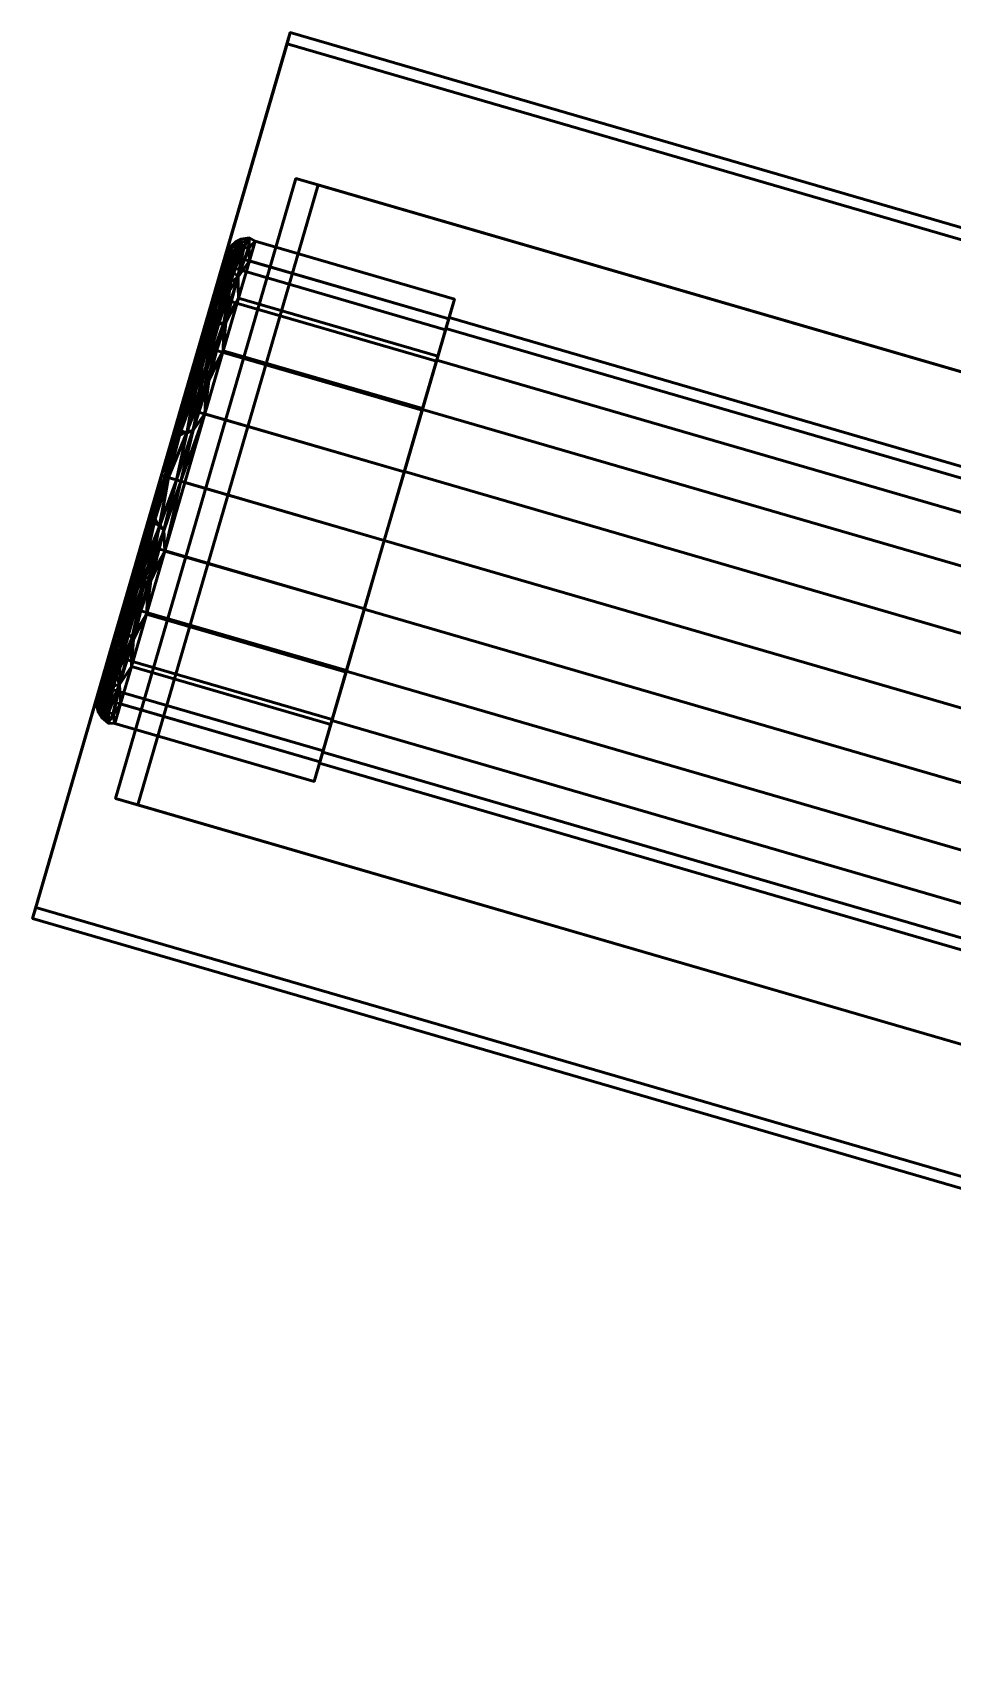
# Model space of a CAD drawing. Header units: inches. Extents: x -1654 to 1344, y -1538 to 36.
# Drawn here: x 151.53 to 171.47, y -549.27 to -513.87 of the extents above; entities that cross this region are included whole.
import ezdxf

# ---------------------------------------------------------------- set-up
doc = ezdxf.new("R2010")
doc.units = ezdxf.units.IN
doc.header["$MEASUREMENT"] = 0
doc.layers.add('M-EQPT', color=2, linetype='Continuous', lineweight=50)

# ---------------------------------------------------------------- blocks, each defined once
blk = doc.blocks.new('Pump - Base Mounted - 100 GPM - 130 Foot Head-855942-_3D_')
at = {"layer": 'M-EQPT'}
mesh = blk.add_polyface(dxfattribs=at)
corners = [(0, 0, 4), (0, 0), (-0.25, 0), (-0.25, 0, 3.75), (-19.75, 0, 3.75), (-19.75, 0), (-20, 0), (-20, 0, 4)]
mesh.append_faces([[corners[k] for k in face] for face in [(3, 0, 1, 2)]], dxfattribs={"vtx0": -1})
mesh.append_faces([[corners[k] for k in face] for face in [(4, 7, 0, 3)]], dxfattribs={"vtx0": -1, "vtx2": -1})
mesh.append_faces([[corners[k] for k in face] for face in [(6, 7, 4, 5)]], dxfattribs={"vtx1": -1})
mesh = blk.add_polyface(dxfattribs=at)
corners = [(-20, -58, 4), (0, -58, 4), (0, 0, 4), (-20, 0, 4)]
mesh.append_faces([[corners[k] for k in face] for face in [(0, 1, 2, 3)]])
mesh = blk.add_polyface(dxfattribs=at)
corners = [(-20, -58), (-20, -58, 4), (-20, 0, 4), (-20, 0)]
mesh.append_faces([[corners[k] for k in face] for face in [(3, 0, 1, 2)]])
mesh = blk.add_polyface(dxfattribs=at)
corners = [(-19.75, -58), (-20, -58), (-20, 0), (-19.75, 0)]
mesh.append_faces([[corners[k] for k in face] for face in [(3, 0, 1, 2)]])
mesh = blk.add_polyface(dxfattribs=at)
corners = [(-19.75, -58, 3.75), (-19.75, -58), (-19.75, 0), (-19.75, 0, 3.75)]
mesh.append_faces([[corners[k] for k in face] for face in [(3, 0, 1, 2)]])
mesh = blk.add_polyface(dxfattribs=at)
corners = [(-0.25, -58, 3.75), (-19.75, -58, 3.75), (-19.75, 0, 3.75), (-0.25, 0, 3.75)]
mesh.append_faces([[corners[k] for k in face] for face in [(0, 1, 2, 3)]])
mesh = blk.add_polyface(dxfattribs=at)
corners = [(-10, 0, 20), (-11.545, 0, 19.755), (-12.939, 0, 19.045), (-14.045, 0, 17.939), (-14.755, 0, 16.545), (-15, 0, 15), (-14.755, 0, 13.455), (-14.045, 0, 12.061), (-12.939, 0, 10.955), (-11.545, 0, 10.245), (-10, 0, 10), (-10, -5.031, 10), (-11.545, -5.031, 10.245), (-12.939, -5.031, 10.955), (-14.045, -5.031, 12.061), (-14.755, -5.031, 13.455), (-15, -5.031, 15), (-14.755, -5.031, 16.545), (-14.045, -5.031, 17.939), (-12.939, -5.031, 19.045), (-11.545, -5.031, 19.755), (-10, -5.031, 20)]
mesh.append_faces([[corners[k] for k in face] for face in [(1, 20, 21, 0)]], dxfattribs={"vtx0": -1})
mesh.append_faces([[corners[k] for k in face] for face in [(7, 14, 15, 6), (6, 15, 16, 5), (4, 17, 18, 3), (2, 19, 20, 1), (3, 18, 19, 2), (17, 4, 5, 16)]], dxfattribs={"vtx0": -1, "vtx2": -1})
mesh.append_faces([[corners[k] for k in face] for face in [(12, 13, 8, 9), (13, 14, 7, 8)]], dxfattribs={"vtx1": -1, "vtx3": -1})
mesh.append_faces([[corners[k] for k in face] for face in [(9, 10, 11, 12)]], dxfattribs={"vtx3": -1})
mesh = blk.add_polyface(dxfattribs=at)
corners = [(-10, 0, 15), (-10, 0, 10), (-11.545, 0, 10.245), (-12.939, 0, 10.955), (-14.045, 0, 12.061), (-14.755, 0, 13.455), (-15, 0, 15), (-14.755, 0, 16.545), (-14.045, 0, 17.939), (-12.939, 0, 19.045), (-11.545, 0, 19.755), (-10, 0, 20)]
mesh.append_faces([[corners[k] for k in face] for face in [(0, 4, 5)]], dxfattribs={"vtx0": -1, "vtx2": -1})
mesh.append_faces([[corners[k] for k in face] for face in [(0, 2, 3, 4)]], dxfattribs={"vtx0": -1, "vtx3": -1})
mesh.append_faces([[corners[k] for k in face] for face in [(8, 9, 0, 7), (6, 7, 0, 5)]], dxfattribs={"vtx1": -1, "vtx2": -1})
mesh.append_faces([[corners[k] for k in face] for face in [(10, 11, 0, 9), (0, 1, 2)]], dxfattribs={"vtx2": -1})
mesh = blk.add_polyface(dxfattribs=at)
corners = [(-10, 0, 15), (-10, 0, 10.031), (-11.535, 0, 10.274), (-12.921, 0, 10.98), (-14.02, 0, 12.079), (-14.726, 0, 13.465), (-14.969, 0, 15), (-14.726, 0, 16.535), (-14.02, 0, 17.921), (-12.921, 0, 19.02), (-11.535, 0, 19.726), (-10, 0, 19.969)]
mesh.append_faces([[corners[k] for k in face] for face in [(0, 4, 5)]], dxfattribs={"vtx0": -1, "vtx2": -1})
mesh.append_faces([[corners[k] for k in face] for face in [(0, 2, 3, 4)]], dxfattribs={"vtx0": -1, "vtx3": -1})
mesh.append_faces([[corners[k] for k in face] for face in [(8, 9, 0, 7), (6, 7, 0, 5)]], dxfattribs={"vtx1": -1, "vtx2": -1})
mesh.append_faces([[corners[k] for k in face] for face in [(10, 11, 0, 9), (0, 1, 2)]], dxfattribs={"vtx2": -1})
mesh = blk.add_polyface(dxfattribs=at)
corners = [(-10, 0, 15), (-10, 0, 19.969), (-8.465, 0, 19.726), (-7.079, 0, 19.02), (-5.98, 0, 17.921), (-5.274, 0, 16.535), (-5.031, 0, 15), (-5.274, 0, 13.465), (-5.98, 0, 12.079), (-7.079, 0, 10.98), (-8.465, 0, 10.274), (-10, 0, 10.031)]
mesh.append_faces([[corners[k] for k in face] for face in [(0, 3, 4, 5), (0, 5, 6, 7), (0, 7, 8, 9)]], dxfattribs={"vtx0": -1, "vtx3": -1})
mesh.append_faces([[corners[k] for k in face] for face in [(2, 3, 0, 1)]], dxfattribs={"vtx1": -1})
mesh.append_faces([[corners[k] for k in face] for face in [(10, 11, 0, 9)]], dxfattribs={"vtx2": -1})
mesh = blk.add_polyface(dxfattribs=at)
corners = [(-10, 0, 10), (-8.455, 0, 10.245), (-7.061, 0, 10.955), (-5.955, 0, 12.061), (-5.245, 0, 13.455), (-5, 0, 15), (-5.245, 0, 16.545), (-5.955, 0, 17.939), (-7.061, 0, 19.045), (-8.455, 0, 19.755), (-10, 0, 20), (-10, -5.031, 20), (-8.455, -5.031, 19.755), (-7.061, -5.031, 19.045), (-5.955, -5.031, 17.939), (-5.245, -5.031, 16.545), (-5, -5.031, 15), (-5.245, -5.031, 13.455), (-5.955, -5.031, 12.061), (-7.061, -5.031, 10.955), (-8.455, -5.031, 10.245), (-10, -5.031, 10)]
mesh.append_faces([[corners[k] for k in face] for face in [(1, 20, 21, 0)]], dxfattribs={"vtx0": -1})
mesh.append_faces([[corners[k] for k in face] for face in [(8, 13, 14, 7), (9, 12, 13, 8), (7, 14, 15, 6), (16, 5, 6, 15), (4, 17, 18, 3), (2, 19, 20, 1), (3, 18, 19, 2), (17, 4, 5, 16)]], dxfattribs={"vtx0": -1, "vtx2": -1})
mesh.append_faces([[corners[k] for k in face] for face in [(10, 11, 12, 9)]], dxfattribs={"vtx2": -1})
mesh = blk.add_polyface(dxfattribs=at)
corners = [(-10, 0, 15), (-10, 0, 20), (-8.455, 0, 19.755), (-7.061, 0, 19.045), (-5.955, 0, 17.939), (-5.245, 0, 16.545), (-5, 0, 15), (-5.245, 0, 13.455), (-5.955, 0, 12.061), (-7.061, 0, 10.955), (-8.455, 0, 10.245), (-10, 0, 10)]
mesh.append_faces([[corners[k] for k in face] for face in [(0, 3, 4, 5), (0, 5, 6, 7), (0, 7, 8, 9)]], dxfattribs={"vtx0": -1, "vtx3": -1})
mesh.append_faces([[corners[k] for k in face] for face in [(2, 3, 0, 1)]], dxfattribs={"vtx1": -1})
mesh.append_faces([[corners[k] for k in face] for face in [(10, 11, 0, 9)]], dxfattribs={"vtx2": -1})
mesh = blk.add_polyface(dxfattribs=at)
corners = [(-0.25, -58), (-0.25, -58, 3.75), (-0.25, 0, 3.75), (-0.25, 0)]
mesh.append_faces([[corners[k] for k in face] for face in [(0, 1, 2, 3)]])
mesh = blk.add_polyface(dxfattribs=at)
corners = [(0, -58), (-0.25, -58), (-0.25, 0), (0, 0)]
mesh.append_faces([[corners[k] for k in face] for face in [(0, 1, 2, 3)]])
mesh = blk.add_polyface(dxfattribs=at)
corners = [(0, -58, 4), (0, -58), (0, 0), (0, 0, 4)]
mesh.append_faces([[corners[k] for k in face] for face in [(0, 1, 2, 3)]])
mesh = blk.add_polyface(dxfattribs=at)
corners = [(-10, 0, 19.969), (-11.535, 0, 19.726), (-12.921, 0, 19.02), (-14.02, 0, 17.921), (-14.726, 0, 16.535), (-14.969, 0, 15), (-14.726, 0, 13.465), (-14.02, 0, 12.079), (-12.921, 0, 10.98), (-11.535, 0, 10.274), (-10, 0, 10.031), (-10, -0.156, 9.656), (-10, -0.531, 9.5), (-11.55, -0.531, 9.723), (-12.974, -0.531, 10.373), (-14.157, -0.531, 11.398), (-15.003, -0.531, 12.715), (-15.444, -0.531, 14.217), (-15.444, -0.531, 15.783), (-15.003, -0.531, 17.285), (-14.157, -0.531, 18.602), (-12.974, -0.531, 19.627), (-11.55, -0.531, 20.277), (-10, -0.531, 20.5), (-10, -0.156, 20.344), (-14.45, -0.158, 12.036), (-15.118, -0.158, 16.548), (-12.67, -0.084, 19.527), (-12.627, -0.065, 10.485), (-15.168, -0.066, 14.224), (-13.511, -0.277, 19.149), (-12.188, -0.287, 10.019), (-15.226, -0.309, 13.448), (-14.655, -0.041, 17.257), (-10, -0.341, 20.421), (-15.238, -0.336, 16.552), (-10, -0.078, 20.157), (-13.726, -0.026, 11.47), (-10, -0.078, 9.843), (-12.237, -0.367, 19.996), (-10, -0.343, 9.578), (-13.563, -0.371, 10.843), (-15.056, -0.021, 15.776), (-13.704, -0.021, 18.528), (-14.601, -0.388, 17.977), (-15.48, -0.388, 15), (-11.986, -0.197, 20.002), (-14.028, -0.095, 18.402), (-14.58, -0.018, 12.745), (-14.604, -0.395, 12.023), (-15.402, -0.224, 14.965), (-12.458, -0.017, 19.471), (-14.694, -0.241, 17.698), (-13.444, -0.215, 10.846), (-15.031, -0.014, 14.224), (-14.458, -0.07, 12.262), (-15.007, -0.123, 13.235), (-13.698, -0.098, 11.237), (-12.144, -0.154, 10.106), (-12.439, -0.014, 10.533), (-11.104, -0.015, 10.026), (-11.359, -0.064, 9.958), (-13.578, -0.411, 19.159), (-11.104, -0.015, 19.974), (-11.381, -0.066, 20.039), (-12.258, -0.417, 9.998), (-10, -0.436, 9.539), (-11.137, -0.383, 9.641), (-11.034, -0.272, 9.667), (-14.991, -0.211, 12.956), (-14.445, -0.268, 11.881), (-15.27, -0.181, 13.979), (-15.311, -0.126, 15.073), (-15.111, -0.076, 16.164), (-10, -0.25, 9.617), (-14.79, -0.098, 17.212), (-14.724, -0.162, 17.512), (-14.005, -0.182, 18.576), (-13.062, -0.181, 19.409), (-10, -0.117, 9.75), (-11.054, -0.13, 9.789), (-15.267, -0.431, 13.448), (-10, -0.436, 20.461), (-11.112, -0.381, 20.364), (-11.081, -0.263, 20.319), (-10, -0.117, 20.25), (-10, -0.248, 20.383), (-14.529, -0.008, 17.255), (-15.27, -0.447, 16.551), (-12.593, -0.275, 19.776), (-15.299, -0.241, 16.11), (-14.256, -0.3, 18.399), (-14.875, -0.052, 13.197), (-13.066, -0.138, 10.645), (-10, -0.039, 9.937), (-10, -0.039, 20.063), (-11.936, -0.121, 19.94), (-10.938, -0.129, 20.232), (-15.194, -0.053, 15.236)]
mesh.append_faces([[corners[k] for k in face] for face in [(13, 66, 12)]], dxfattribs={"vtx0": -1})
mesh.append_faces([[corners[k] for k in face] for face in [(1, 63, 0), (8, 37, 7), (22, 39, 21), (9, 59, 8), (6, 54, 5), (3, 43, 2), (34, 83, 82), (2, 51, 1), (10, 60, 9)]], dxfattribs={"vtx0": -1, "vtx1": -1})
mesh.append_faces([[corners[k] for k in face] for face in [(68, 40, 67), (22, 82, 83), (55, 92, 48), (49, 41, 15), (25, 55, 57), (45, 35, 90), (65, 41, 31), (48, 7, 37), (35, 44, 52), (31, 41, 53), (33, 87, 42), (26, 73, 72), (69, 71, 56), (62, 39, 89), (43, 47, 27), (32, 45, 50), (18, 88, 45), (89, 30, 62), (78, 77, 30), (35, 88, 44), (36, 63, 64), (59, 60, 61), (43, 51, 2), (3, 87, 43), (1, 51, 63), (8, 59, 37), (58, 31, 53), (32, 70, 49), (47, 77, 78), (61, 79, 80), (24, 97, 84), (49, 70, 41), (54, 42, 5), (72, 73, 98), (47, 43, 33), (62, 44, 20), (52, 26, 90), (50, 90, 26), (81, 45, 32), (39, 83, 84), (97, 64, 96), (73, 75, 33), (26, 76, 75), (55, 48, 37), (48, 92, 54), (81, 49, 16), (32, 69, 70), (29, 71, 72), (29, 92, 56), (43, 27, 51), (64, 63, 51), (44, 91, 52), (76, 77, 47), (57, 53, 25), (53, 93, 58), (48, 54, 6), (54, 29, 98), (57, 37, 28), (55, 25, 56), (69, 56, 25), (29, 56, 71), (37, 57, 55), (28, 58, 93), (28, 59, 61), (58, 80, 68), (60, 59, 9), (37, 59, 28), (60, 38, 61), (58, 28, 61), (39, 62, 21), (62, 30, 91), (64, 51, 27), (27, 96, 64), (42, 87, 4), (41, 65, 14), (67, 13, 65), (31, 68, 67), (13, 67, 66), (31, 67, 65), (58, 68, 31), (69, 25, 70), (71, 32, 50), (25, 53, 70), (41, 70, 53), (32, 71, 69), (71, 50, 72), (50, 26, 72), (75, 73, 26), (33, 42, 73), (98, 73, 42), (76, 26, 52), (47, 33, 75), (77, 76, 52), (47, 75, 76), (91, 77, 52), (89, 78, 30), (96, 78, 46), (47, 78, 27), (68, 80, 11), (61, 80, 58), (45, 81, 17), (49, 81, 32), (84, 83, 34), (22, 83, 39), (84, 46, 89), (43, 87, 33), (44, 88, 19), (45, 88, 35), (84, 89, 39), (78, 89, 46), (45, 90, 50), (52, 90, 35), (62, 91, 44), (77, 91, 30), (56, 92, 55), (54, 92, 29), (53, 57, 93), (28, 93, 57), (78, 96, 27), (46, 84, 97), (64, 97, 85), (46, 97, 96), (54, 98, 42), (72, 98, 29)]], dxfattribs={"vtx0": -1, "vtx1": -1, "vtx2": -1})
mesh.append_faces([[corners[k] for k in face] for face in [(65, 13, 14), (45, 17, 18), (67, 40, 66), (88, 18, 19), (62, 20, 21), (87, 3, 4), (61, 38, 79), (97, 24, 85)]], dxfattribs={"vtx0": -1, "vtx2": -1})
mesh.append_faces([[corners[k] for k in face] for face in [(60, 10, 94, 38), (63, 36, 95, 0), (68, 11, 74, 40), (84, 34, 86, 24)]], dxfattribs={"vtx0": -1, "vtx3": -1})
mesh.append_faces([[corners[k] for k in face] for face in [(6, 7, 48), (19, 20, 44), (4, 5, 42), (16, 17, 81), (14, 15, 41), (15, 16, 49), (79, 11, 80), (85, 36, 64)]], dxfattribs={"vtx1": -1, "vtx2": -1})
mesh.append_faces([[corners[k] for k in face] for face in [(22, 23, 82)]], dxfattribs={"vtx2": -1})
mesh = blk.add_polyface(dxfattribs=at)
corners = [(-10, 0, 10.031), (-8.465, 0, 10.274), (-7.079, 0, 10.98), (-5.98, 0, 12.079), (-5.274, 0, 13.465), (-5.031, 0, 15), (-5.274, 0, 16.535), (-5.98, 0, 17.921), (-7.079, 0, 19.02), (-8.465, 0, 19.726), (-10, 0, 19.969), (-10, -0.156, 20.344), (-10, -0.531, 20.5), (-8.45, -0.531, 20.277), (-7.026, -0.531, 19.627), (-5.843, -0.531, 18.602), (-4.997, -0.531, 17.285), (-4.556, -0.531, 15.783), (-4.556, -0.531, 14.217), (-4.997, -0.531, 12.715), (-5.843, -0.531, 11.398), (-7.026, -0.531, 10.373), (-8.45, -0.531, 9.723), (-10, -0.531, 9.5), (-10, -0.156, 9.656), (-5.55, -0.158, 17.964), (-4.882, -0.158, 13.452), (-7.33, -0.084, 10.473), (-7.373, -0.065, 19.515), (-4.832, -0.066, 15.776), (-6.489, -0.277, 10.851), (-7.812, -0.287, 19.981), (-4.774, -0.309, 16.552), (-5.345, -0.041, 12.743), (-10, -0.341, 9.579), (-4.762, -0.336, 13.448), (-10, -0.078, 9.843), (-6.274, -0.026, 18.53), (-10, -0.078, 20.157), (-7.763, -0.367, 10.004), (-10, -0.343, 20.422), (-6.437, -0.371, 19.157), (-4.944, -0.021, 14.224), (-6.296, -0.021, 11.472), (-5.399, -0.388, 12.023), (-4.52, -0.388, 15), (-8.014, -0.197, 9.998), (-5.972, -0.095, 11.598), (-5.42, -0.018, 17.255), (-5.396, -0.395, 17.977), (-4.598, -0.224, 15.035), (-7.542, -0.017, 10.529), (-5.306, -0.241, 12.302), (-6.556, -0.215, 19.154), (-4.969, -0.014, 15.776), (-5.542, -0.07, 17.738), (-4.993, -0.123, 16.765), (-6.302, -0.098, 18.763), (-7.856, -0.154, 19.894), (-7.561, -0.014, 19.467), (-8.896, -0.015, 19.974), (-8.641, -0.064, 20.042), (-6.422, -0.411, 10.841), (-8.896, -0.015, 10.026), (-8.619, -0.066, 9.961), (-7.742, -0.417, 20.002), (-10, -0.436, 20.461), (-8.863, -0.383, 20.359), (-8.966, -0.272, 20.333), (-5.009, -0.211, 17.044), (-5.555, -0.268, 18.119), (-4.73, -0.181, 16.021), (-4.689, -0.126, 14.927), (-4.889, -0.076, 13.836), (-10, -0.25, 20.383), (-5.21, -0.098, 12.788), (-5.276, -0.162, 12.488), (-5.995, -0.182, 11.424), (-6.938, -0.181, 10.591), (-10, -0.117, 20.25), (-8.946, -0.13, 20.211), (-4.733, -0.431, 16.552), (-10, -0.436, 9.539), (-8.888, -0.381, 9.636), (-8.919, -0.263, 9.681), (-10, -0.117, 9.75), (-10, -0.248, 9.617), (-5.471, -0.008, 12.745), (-4.73, -0.447, 13.449), (-7.407, -0.275, 10.224), (-4.701, -0.241, 13.89), (-5.744, -0.3, 11.601), (-5.125, -0.052, 16.803), (-6.934, -0.138, 19.355), (-10, -0.039, 20.063), (-10, -0.039, 9.937), (-8.064, -0.121, 10.06), (-9.062, -0.129, 9.768), (-4.806, -0.053, 14.764)]
mesh.append_faces([[corners[k] for k in face] for face in [(13, 66, 12)]], dxfattribs={"vtx0": -1})
mesh.append_faces([[corners[k] for k in face] for face in [(1, 63, 0), (8, 37, 7), (22, 39, 21), (9, 59, 8), (6, 54, 5), (3, 43, 2), (34, 83, 82), (2, 51, 1), (10, 60, 9)]], dxfattribs={"vtx0": -1, "vtx1": -1})
mesh.append_faces([[corners[k] for k in face] for face in [(68, 40, 67), (22, 82, 83), (55, 92, 48), (49, 41, 15), (25, 55, 57), (45, 35, 90), (65, 41, 31), (48, 7, 37), (59, 60, 61), (31, 41, 53), (35, 44, 52), (26, 73, 72), (69, 71, 56), (62, 39, 89), (43, 47, 27), (32, 45, 50), (18, 88, 45), (89, 30, 62), (78, 77, 30), (8, 59, 37), (36, 63, 64), (3, 87, 43), (43, 51, 2), (35, 88, 44), (1, 51, 63), (33, 87, 42), (58, 31, 53), (32, 70, 49), (47, 77, 78), (61, 79, 80), (24, 97, 84), (49, 70, 41), (54, 42, 5), (72, 73, 98), (47, 43, 33), (62, 44, 20), (52, 26, 90), (50, 90, 26), (81, 45, 32), (39, 83, 84), (97, 64, 96), (73, 75, 33), (26, 76, 75), (55, 48, 37), (48, 92, 54), (81, 49, 16), (32, 69, 70), (29, 71, 72), (29, 92, 56), (43, 27, 51), (64, 63, 51), (44, 91, 52), (76, 77, 47), (57, 53, 25), (53, 93, 58), (48, 54, 6), (54, 29, 98), (57, 37, 28), (55, 25, 56), (69, 56, 25), (29, 56, 71), (37, 57, 55), (28, 58, 93), (28, 59, 61), (58, 80, 68), (60, 59, 9), (37, 59, 28), (60, 38, 61), (58, 28, 61), (39, 62, 21), (62, 30, 91), (64, 51, 27), (27, 96, 64), (42, 87, 4), (41, 65, 14), (67, 13, 65), (31, 68, 67), (13, 67, 66), (31, 67, 65), (58, 68, 31), (69, 25, 70), (71, 32, 50), (25, 53, 70), (41, 70, 53), (32, 71, 69), (71, 50, 72), (50, 26, 72), (75, 73, 26), (33, 42, 73), (98, 73, 42), (76, 26, 52), (47, 33, 75), (77, 76, 52), (47, 75, 76), (91, 77, 52), (89, 78, 30), (96, 78, 46), (47, 78, 27), (68, 80, 11), (61, 80, 58), (45, 81, 17), (49, 81, 32), (84, 83, 34), (22, 83, 39), (84, 46, 89), (43, 87, 33), (44, 88, 19), (45, 88, 35), (84, 89, 39), (78, 89, 46), (45, 90, 50), (52, 90, 35), (62, 91, 44), (77, 91, 30), (56, 92, 55), (54, 92, 29), (53, 57, 93), (28, 93, 57), (78, 96, 27), (46, 84, 97), (64, 97, 85), (46, 97, 96), (54, 98, 42), (72, 98, 29)]], dxfattribs={"vtx0": -1, "vtx1": -1, "vtx2": -1})
mesh.append_faces([[corners[k] for k in face] for face in [(65, 13, 14), (45, 17, 18), (67, 40, 66), (88, 18, 19), (62, 20, 21), (87, 3, 4), (61, 38, 79), (97, 24, 85)]], dxfattribs={"vtx0": -1, "vtx2": -1})
mesh.append_faces([[corners[k] for k in face] for face in [(60, 10, 94, 38), (63, 36, 95, 0), (68, 11, 74, 40), (84, 34, 86, 24)]], dxfattribs={"vtx0": -1, "vtx3": -1})
mesh.append_faces([[corners[k] for k in face] for face in [(6, 7, 48), (19, 20, 44), (4, 5, 42), (16, 17, 81), (14, 15, 41), (15, 16, 49), (79, 11, 80), (85, 36, 64)]], dxfattribs={"vtx1": -1, "vtx2": -1})
mesh.append_faces([[corners[k] for k in face] for face in [(22, 23, 82)]], dxfattribs={"vtx2": -1})
mesh = blk.add_polyface(dxfattribs=at)
corners = [(-10, -0.531, 20.5), (-11.55, -0.531, 20.277), (-12.974, -0.531, 19.627), (-14.157, -0.531, 18.602), (-15.003, -0.531, 17.285), (-15.444, -0.531, 15.783), (-15.444, -0.531, 14.217), (-15.003, -0.531, 12.715), (-14.157, -0.531, 11.398), (-12.974, -0.531, 10.373), (-11.55, -0.531, 9.723), (-10, -0.531, 9.5), (-10, -5.031, 9.5), (-11.55, -5.031, 9.723), (-12.974, -5.031, 10.373), (-14.157, -5.031, 11.398), (-15.003, -5.031, 12.715), (-15.444, -5.031, 14.217), (-15.444, -5.031, 15.783), (-15.003, -5.031, 17.285), (-14.157, -5.031, 18.602), (-12.974, -5.031, 19.627), (-11.55, -5.031, 20.277), (-10, -5.031, 20.5)]
mesh.append_faces([[corners[k] for k in face] for face in [(1, 22, 23, 0)]], dxfattribs={"vtx0": -1})
mesh.append_faces([[corners[k] for k in face] for face in [(8, 15, 16, 7), (7, 16, 17, 6), (6, 17, 18, 5), (5, 18, 19, 4), (4, 19, 20, 3), (2, 21, 22, 1), (3, 20, 21, 2)]], dxfattribs={"vtx0": -1, "vtx2": -1})
mesh.append_faces([[corners[k] for k in face] for face in [(12, 13, 10, 11)]], dxfattribs={"vtx1": -1})
mesh.append_faces([[corners[k] for k in face] for face in [(13, 14, 9, 10), (14, 15, 8, 9)]], dxfattribs={"vtx1": -1, "vtx3": -1})
mesh = blk.add_polyface(dxfattribs=at)
corners = [(-10, -0.531, 9.5), (-8.45, -0.531, 9.723), (-7.026, -0.531, 10.373), (-5.843, -0.531, 11.398), (-4.997, -0.531, 12.715), (-4.556, -0.531, 14.217), (-4.556, -0.531, 15.783), (-4.997, -0.531, 17.285), (-5.843, -0.531, 18.602), (-7.026, -0.531, 19.627), (-8.45, -0.531, 20.277), (-10, -0.531, 20.5), (-10, -5.031, 20.5), (-8.45, -5.031, 20.277), (-7.026, -5.031, 19.627), (-5.843, -5.031, 18.602), (-4.997, -5.031, 17.285), (-4.556, -5.031, 15.783), (-4.556, -5.031, 14.217), (-4.997, -5.031, 12.715), (-5.843, -5.031, 11.398), (-7.026, -5.031, 10.373), (-8.45, -5.031, 9.723), (-10, -5.031, 9.5)]
mesh.append_faces([[corners[k] for k in face] for face in [(1, 22, 23, 0)]], dxfattribs={"vtx0": -1})
mesh.append_faces([[corners[k] for k in face] for face in [(10, 13, 14, 9), (8, 15, 16, 7), (9, 14, 15, 8), (7, 16, 17, 6), (6, 17, 18, 5), (4, 19, 20, 3), (5, 18, 19, 4), (2, 21, 22, 1), (3, 20, 21, 2)]], dxfattribs={"vtx0": -1, "vtx2": -1})
mesh.append_faces([[corners[k] for k in face] for face in [(11, 12, 13, 10)]], dxfattribs={"vtx2": -1})
mesh = blk.add_polyface(dxfattribs=at)
corners = [(-17, -25, 4), (-17, -25, 9.5), (-17, -1, 9.5), (-17, -1, 4), (-17, -1.5, 4), (-17, -1.5, 9), (-17, -24.5, 9), (-17, -24.5, 4)]
mesh.append_faces([[corners[k] for k in face] for face in [(1, 2, 5, 6)]], dxfattribs={"vtx1": -1, "vtx3": -1})
mesh.append_faces([[corners[k] for k in face] for face in [(3, 4, 5, 2)]], dxfattribs={"vtx2": -1})
mesh.append_faces([[corners[k] for k in face] for face in [(6, 7, 0, 1)]], dxfattribs={"vtx3": -1})
mesh = blk.add_polyface(dxfattribs=at)
corners = [(-3, -1, 4), (-3, -1.5, 4), (-17, -1.5, 4), (-17, -1, 4)]
mesh.append_faces([[corners[k] for k in face] for face in [(3, 0, 1, 2)]])
mesh = blk.add_polyface(dxfattribs=at)
corners = [(-3, -1, 9.5), (-3, -1, 4), (-17, -1, 4), (-17, -1, 9.5)]
mesh.append_faces([[corners[k] for k in face] for face in [(3, 0, 1, 2)]])
mesh = blk.add_polyface(dxfattribs=at)
corners = [(-3, -25, 9.5), (-3, -1, 9.5), (-17, -1, 9.5), (-17, -25, 9.5)]
mesh.append_faces([[corners[k] for k in face] for face in [(3, 0, 1, 2)]])
mesh = blk.add_polyface(dxfattribs=at)
corners = [(-3, -25, 4), (-3, -24.5, 4), (-3, -24.5, 9), (-3, -1.5, 9), (-3, -1.5, 4), (-3, -1, 4), (-3, -1, 9.5), (-3, -25, 9.5)]
mesh.append_faces([[corners[k] for k in face] for face in [(6, 7, 2, 3)]], dxfattribs={"vtx1": -1, "vtx3": -1})
mesh.append_faces([[corners[k] for k in face] for face in [(0, 1, 2, 7)]], dxfattribs={"vtx2": -1})
mesh.append_faces([[corners[k] for k in face] for face in [(3, 4, 5, 6)]], dxfattribs={"vtx3": -1})
mesh = blk.add_polyface(dxfattribs=at)
corners = [(-3, -1.5, 9), (-3, -24.5, 9), (-17, -24.5, 9), (-17, -1.5, 9)]
mesh.append_faces([[corners[k] for k in face] for face in [(3, 0, 1, 2)]])
mesh = blk.add_polyface(dxfattribs=at)
corners = [(-3, -1.5, 4), (-3, -1.5, 9), (-17, -1.5, 9), (-17, -1.5, 4)]
mesh.append_faces([[corners[k] for k in face] for face in [(3, 0, 1, 2)]])
mesh = blk.add_polyface(dxfattribs=at)
corners = [(-10, -5.031, 20.5), (-11.55, -5.031, 20.277), (-12.974, -5.031, 19.627), (-14.157, -5.031, 18.602), (-15.003, -5.031, 17.285), (-15.444, -5.031, 15.783), (-15.444, -5.031, 14.217), (-15.003, -5.031, 12.715), (-14.157, -5.031, 11.398), (-12.974, -5.031, 10.373), (-11.55, -5.031, 9.723), (-10, -5.031, 9.5), (-10, -5.031, 9.969), (-11.555, -5.031, 10.215), (-12.957, -5.031, 10.93), (-14.07, -5.031, 12.043), (-14.785, -5.031, 13.445), (-15.031, -5.031, 15), (-14.785, -5.031, 16.555), (-14.07, -5.031, 17.957), (-12.957, -5.031, 19.07), (-11.555, -5.031, 19.785), (-10, -5.031, 20.031)]
mesh.append_faces([[corners[k] for k in face] for face in [(1, 2, 21, 22), (20, 21, 2, 3), (19, 20, 3, 4), (4, 5, 18, 19), (17, 18, 5, 6), (13, 14, 9, 10), (8, 9, 14, 15), (16, 17, 6, 7), (7, 8, 15, 16)]], dxfattribs={"vtx1": -1, "vtx3": -1})
mesh.append_faces([[corners[k] for k in face] for face in [(22, 0, 1)]], dxfattribs={"vtx2": -1})
mesh.append_faces([[corners[k] for k in face] for face in [(10, 11, 12, 13)]], dxfattribs={"vtx3": -1})
mesh = blk.add_polyface(dxfattribs=at)
corners = [(-10, -5.031, 20.031), (-11.555, -5.031, 19.785), (-12.957, -5.031, 19.07), (-14.07, -5.031, 17.957), (-14.785, -5.031, 16.555), (-15.031, -5.031, 15), (-14.785, -5.031, 13.445), (-14.07, -5.031, 12.043), (-12.957, -5.031, 10.93), (-11.555, -5.031, 10.215), (-10, -5.031, 9.969), (-10, -20.969, 9.969), (-11.555, -20.969, 10.215), (-12.957, -20.969, 10.93), (-14.07, -20.969, 12.043), (-14.785, -20.969, 13.445), (-15.031, -20.969, 15), (-14.785, -20.969, 16.555), (-14.07, -20.969, 17.957), (-12.957, -20.969, 19.07), (-11.555, -20.969, 19.785), (-10, -20.969, 20.031)]
mesh.append_faces([[corners[k] for k in face] for face in [(1, 20, 21, 0)]], dxfattribs={"vtx0": -1})
mesh.append_faces([[corners[k] for k in face] for face in [(8, 13, 14, 7), (9, 12, 13, 8), (7, 14, 15, 6), (16, 5, 6, 15), (4, 17, 18, 3), (2, 19, 20, 1), (3, 18, 19, 2), (17, 4, 5, 16)]], dxfattribs={"vtx0": -1, "vtx2": -1})
mesh.append_faces([[corners[k] for k in face] for face in [(11, 12, 9, 10)]], dxfattribs={"vtx1": -1})
mesh = blk.add_polyface(dxfattribs=at)
corners = [(-10, -5.031, 20), (-11.545, -5.031, 19.755), (-12.939, -5.031, 19.045), (-14.045, -5.031, 17.939), (-14.755, -5.031, 16.545), (-15, -5.031, 15), (-14.755, -5.031, 13.455), (-14.045, -5.031, 12.061), (-12.939, -5.031, 10.955), (-11.545, -5.031, 10.245), (-10, -5.031, 10), (-10, -5.031, 15)]
mesh.append_faces([[corners[k] for k in face] for face in [(11, 2, 3, 4), (11, 4, 5, 6)]], dxfattribs={"vtx0": -1, "vtx3": -1})
mesh.append_faces([[corners[k] for k in face] for face in [(8, 9, 11, 7), (6, 7, 11)]], dxfattribs={"vtx1": -1, "vtx2": -1})
mesh.append_faces([[corners[k] for k in face] for face in [(9, 10, 11)]], dxfattribs={"vtx2": -1})
mesh.append_faces([[corners[k] for k in face] for face in [(11, 0, 1, 2)]], dxfattribs={"vtx3": -1})
mesh = blk.add_polyface(dxfattribs=at)
corners = [(-10, -5.031, 9.969), (-8.445, -5.031, 10.215), (-7.043, -5.031, 10.93), (-5.93, -5.031, 12.043), (-5.215, -5.031, 13.445), (-4.969, -5.031, 15), (-5.215, -5.031, 16.555), (-5.93, -5.031, 17.957), (-7.043, -5.031, 19.07), (-8.445, -5.031, 19.785), (-10, -5.031, 20.031), (-10, -20.969, 20.031), (-8.445, -20.969, 19.785), (-7.043, -20.969, 19.07), (-5.93, -20.969, 17.957), (-5.215, -20.969, 16.555), (-4.969, -20.969, 15), (-5.215, -20.969, 13.445), (-5.93, -20.969, 12.043), (-7.043, -20.969, 10.93), (-8.445, -20.969, 10.215), (-10, -20.969, 9.969)]
mesh.append_faces([[corners[k] for k in face] for face in [(1, 20, 21, 0)]], dxfattribs={"vtx0": -1})
mesh.append_faces([[corners[k] for k in face] for face in [(7, 14, 15, 6), (8, 13, 14, 7), (9, 12, 13, 8), (16, 5, 6, 15), (4, 17, 18, 3), (2, 19, 20, 1), (3, 18, 19, 2), (17, 4, 5, 16)]], dxfattribs={"vtx0": -1, "vtx2": -1})
mesh.append_faces([[corners[k] for k in face] for face in [(10, 11, 12, 9)]], dxfattribs={"vtx2": -1})
mesh = blk.add_polyface(dxfattribs=at)
corners = [(-10, -5.031, 9.5), (-8.45, -5.031, 9.723), (-7.026, -5.031, 10.373), (-5.843, -5.031, 11.398), (-4.997, -5.031, 12.715), (-4.556, -5.031, 14.217), (-4.556, -5.031, 15.783), (-4.997, -5.031, 17.285), (-5.843, -5.031, 18.602), (-7.026, -5.031, 19.627), (-8.45, -5.031, 20.277), (-10, -5.031, 20.5), (-10, -5.031, 20.031), (-8.445, -5.031, 19.785), (-7.043, -5.031, 19.07), (-5.93, -5.031, 17.957), (-5.215, -5.031, 16.555), (-4.969, -5.031, 15), (-5.215, -5.031, 13.445), (-5.93, -5.031, 12.043), (-7.043, -5.031, 10.93), (-8.445, -5.031, 10.215), (-10, -5.031, 9.969)]
mesh.append_faces([[corners[k] for k in face] for face in [(8, 14, 15, 7), (16, 6, 7, 15), (6, 16, 17, 5), (5, 17, 18, 4)]], dxfattribs={"vtx0": -1, "vtx2": -1})
mesh.append_faces([[corners[k] for k in face] for face in [(0, 1, 22)]], dxfattribs={"vtx1": -1})
mesh.append_faces([[corners[k] for k in face] for face in [(8, 9, 14), (18, 19, 4)]], dxfattribs={"vtx1": -1, "vtx2": -1})
mesh.append_faces([[corners[k] for k in face] for face in [(13, 14, 9, 10), (3, 4, 19, 20), (20, 21, 2, 3), (1, 2, 21, 22)]], dxfattribs={"vtx1": -1, "vtx3": -1})
mesh.append_faces([[corners[k] for k in face] for face in [(10, 11, 12, 13)]], dxfattribs={"vtx3": -1})
mesh = blk.add_polyface(dxfattribs=at)
corners = [(-10, -5.031, 10), (-8.455, -5.031, 10.245), (-7.061, -5.031, 10.955), (-5.955, -5.031, 12.061), (-5.245, -5.031, 13.455), (-5, -5.031, 15), (-5.245, -5.031, 16.545), (-5.955, -5.031, 17.939), (-7.061, -5.031, 19.045), (-8.455, -5.031, 19.755), (-10, -5.031, 20), (-10, -5.031, 15)]
mesh.append_faces([[corners[k] for k in face] for face in [(11, 8, 9, 10)]], dxfattribs={"vtx0": -1})
mesh.append_faces([[corners[k] for k in face] for face in [(7, 8, 11, 6), (5, 6, 11, 4), (3, 4, 11, 2)]], dxfattribs={"vtx1": -1, "vtx2": -1})
mesh.append_faces([[corners[k] for k in face] for face in [(11, 0, 1, 2)]], dxfattribs={"vtx3": -1})

msp = doc.modelspace()

# ---------------------------------------------------------------- block references
at = {"layer": 'M-EQPT', "rotation": 73.79013128408243}
msp.add_blockref('Pump - Base Mounted - 100 GPM - 130 Foot Head-855942-_3D_', (157.117, -513.869, 1200), dxfattribs=at)

doc.saveas('drawing.dxf')
